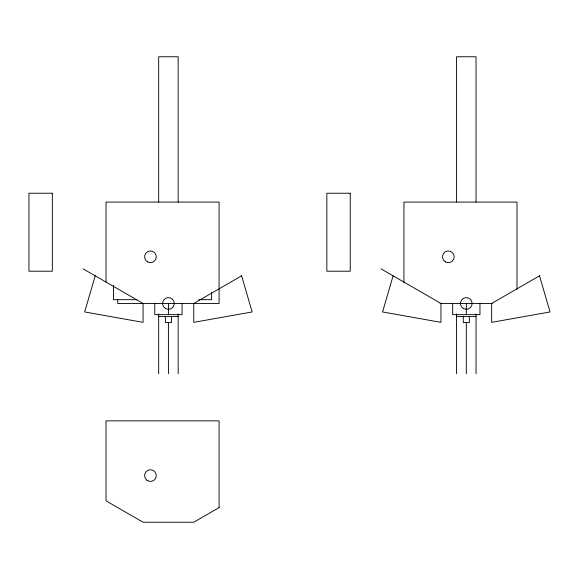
<?xml version="1.0" encoding="UTF-8"?>
<svg xmlns="http://www.w3.org/2000/svg" width="579" height="579" viewBox="0 0 579 579"><rect width="100%" height="100%" fill="white"/><g stroke="black" fill="none" stroke-linecap="round" stroke-linejoin="round"><path stroke-width="0.87" d="M95.202 275.821L84.672 311.951L143.071 322.351L143.071 303.461L83.159 268.866M393.098 275.821L382.567 311.951L440.966 322.351L440.966 303.461L381.054 268.866M136.912 299.683L113.513 299.683L113.513 285.338M198.865 299.683L211.617 299.683L211.617 292.511M440.112 303.461L492.57 303.461M158.668 316.597L178.158 316.597M456.563 316.597L476.054 316.597M516.996 289.109L516.996 202.093L403.932 202.093L403.932 282.827M479.955 303.461L479.955 314.65L452.662 314.65L452.662 303.461M476.054 202.02L476.054 56.764L456.563 56.764L456.563 202.02M476.054 313.89L476.054 373.759M469.359 316.315L469.359 322.517L463.28 322.517L463.265 316.315M466.312 303.461L466.312 314.65M466.312 322.387L466.312 373.759M456.563 313.89L456.563 373.759M182.059 303.461L182.059 314.65L154.767 314.65L154.767 303.461M178.158 202.02L178.158 56.764L158.668 56.764L158.668 202.02M178.158 313.89L178.158 373.759M171.456 316.315L171.456 322.517L165.377 322.517L165.37 316.315M168.417 303.461L168.417 314.65M168.417 322.387L168.417 373.759M158.668 313.89L158.668 373.759M117.732 299.871L117.732 303.461L219.094 303.461L219.094 202.093L106.037 202.093L106.037 282.074M241.624 275.821L193.755 303.461L193.755 322.351L252.154 311.951L241.624 275.821M539.519 275.821L491.651 303.461L491.651 322.351L550.05 311.951L539.519 275.821M219.094 507.602L193.755 522.236L143.071 522.236L106.037 500.849L106.037 420.868L219.094 420.868L219.094 507.602M52.342 193.234L28.95 193.234L28.95 271.211L52.342 271.211L52.342 193.234M350.237 193.234L326.846 193.234L326.846 271.211L350.237 271.211L350.237 193.234M147.073 480.367A5.848 5.848 0 0 0 156.265 476.112A5.848 5.848 0 0 0 147.985 470.278A5.848 5.848 0 0 0 147.073 480.367M165.493 308.527A5.848 5.848 0 0 0 174.265 303.461A5.848 5.848 0 0 0 165.493 298.395A5.848 5.848 0 0 0 165.493 308.527M147.515 261.874A5.848 5.848 0 0 0 156.287 256.815A5.848 5.848 0 0 0 147.515 251.749A5.848 5.848 0 0 0 147.515 261.874M445.417 261.874A5.848 5.848 0 0 0 454.189 256.815A5.848 5.848 0 0 0 445.417 251.749A5.848 5.848 0 0 0 445.417 261.874M463.388 308.527A5.848 5.848 0 0 0 472.16 303.461A5.848 5.848 0 0 0 463.388 298.395A5.848 5.848 0 0 0 463.388 308.527"/></g></svg>
